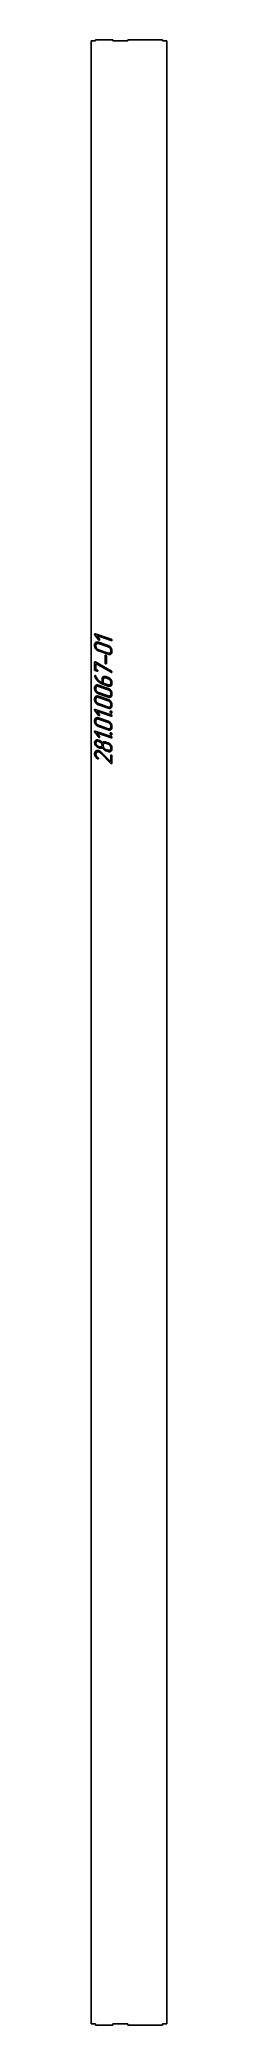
# Model space of a CAD drawing. Header units: millimetres. Extents: x 76 to 163, y 57 to 2336.
import ezdxf

# ---------------------------------------------------------------- set-up
doc = ezdxf.new("R2010")
doc.units = ezdxf.units.MM
doc.linetypes.add('K5LT_BASIC', pattern=[0])
doc.layers.add('Engraving', color=7, linetype='Continuous')

msp = doc.modelspace()

# ---------------------------------------------------------------- linework, layer by layer
at = {"color": 143, "linetype": 'K5LT_BASIC', "lineweight": 25, "true_color": 0x33acca}
for p, q in [((75.8, 58.5), (75.8, 2334.7)), ((80.8, 2334.7), (75.8, 2334.7)), ((80.8, 2336.2), (80.8, 2334.7)), ((100.8, 2336.2), (80.8, 2336.2)), ((100.8, 2334.7), (100.8, 2336.2)), ((105.8, 2334.7), (100.8, 2334.7)), ((112.8, 2334.7), (105.8, 2334.7)), ((117.8, 2334.7), (112.8, 2334.7)), ((157.8, 2336.2), (117.8, 2336.2)), ((117.8, 2336.2), (117.8, 2334.7)), ((157.8, 2334.7), (157.8, 2336.2)), ((162.8, 2334.7), (157.8, 2334.7)), ((162.8, 2334.7), (162.8, 58.5)), ((75.8, 58.5), (80.8, 58.5)), ((80.8, 58.5), (80.8, 57)), ((80.8, 57), (100.8, 57)), ((100.8, 58.5), (105.8, 58.5)), ((100.8, 57), (100.8, 58.5)), ((112.8, 58.5), (117.8, 58.5)), ((117.8, 58.5), (117.8, 57)), ((117.8, 57), (157.8, 57)), ((157.8, 58.5), (162.8, 58.5)), ((157.8, 57), (157.8, 58.5))]:
    msp.add_line(p, q, dxfattribs=at)
msp.add_open_spline([(112.8, 58.5), (112.5, 58.5), (111.9, 58.5), (111.1, 58.5), (110.2, 58.5), (109.3, 58.5), (108.4, 58.5), (107.5, 58.5), (106.6, 58.5), (106.1, 58.5), (105.8, 58.5)], degree=3, dxfattribs=at)
at = {"layer": 'Engraving', "color": 143, "linetype": 'K5LT_BASIC', "lineweight": 25, "true_color": 0x33acca}
for p, q in [((79.8, 1640.3), (79.8, 1641.7)), ((84.3, 1647.4), (80, 1653.1)), ((80.5, 1654.2), (99, 1647.9)), ((81.3, 1639.8), (81.3, 1641.2)), ((82.2, 1652.2), (85.3, 1648.1)), ((99, 1646.5), (82.2, 1652.2)), ((84.1, 1644.5), (95.5, 1640.7)), ((84.1, 1643.1), (95.5, 1639.2)), ((79.8, 1612.9), (79.8, 1621.5)), ((80.5, 1622), (80.7, 1621.9)), ((80.7, 1621.9), (99.2, 1611.3)), ((98.9, 1610), (81.3, 1620.1)), ((81.3, 1620.1), (81.3, 1613.1)), ((95.5, 1632.1), (84.1, 1636)), ((95.5, 1630.7), (84.1, 1634.6)), ((91.9, 1620.8), (91.9, 1629.3)), ((93.3, 1628.8), (93.3, 1620.3)), ((98.3, 1635.4), (98.3, 1634)), ((99.7, 1634.9), (99.7, 1633.5)), ((79.9, 1605.6), (79.8, 1605.9)), ((82.7, 1611.2), (80.5, 1612)), ((81.2, 1605.7), (81.3, 1605.4)), ((81.3, 1613.1), (82.7, 1612.7)), ((81.3, 1605.4), (81.5, 1605)), ((81.5, 1605), (81.8, 1604.3)), ((88.4, 1598), (88.4, 1602.3)), ((95.5, 1594.2), (89.1, 1596.3)), ((89.8, 1597.5), (89.8, 1601.8)), ((95.5, 1595.6), (89.8, 1597.5)), ((92.6, 1605.1), (95.5, 1604.1)), ((92.6, 1603.7), (95.5, 1602.7)), ((98.3, 1598.9), (98.3, 1597.5)), ((99, 1609.9), (98.9, 1610)), ((99.6, 1610.9), (99.7, 1610.4)), ((99.7, 1598.4), (99.7, 1597)), ((79.8, 1591.1), (79.8, 1592.5)), ((79.8, 1578.4), (79.8, 1579.8)), ((81.3, 1590.6), (81.3, 1592)), ((81.3, 1577.9), (81.3, 1579.3)), ((84.1, 1595.3), (95.5, 1591.5)), ((84.1, 1593.9), (95.5, 1590)), ((95.5, 1582.9), (84.1, 1586.8)), ((95.5, 1581.5), (84.1, 1585.4)), ((84.1, 1582.6), (95.5, 1578.8)), ((84.1, 1581.2), (95.5, 1577.3)), ((95.5, 1570.2), (84.1, 1574.1)), ((98.3, 1586.2), (98.3, 1584.8)), ((98.3, 1573.5), (98.3, 1572.1)), ((99.7, 1585.7), (99.7, 1584.3)), ((99.7, 1573), (99.7, 1571.6)), ((79.8, 1553.5), (79.8, 1554.9)), ((84.3, 1560.6), (80, 1566.3)), ((80.5, 1567.4), (99, 1561.1)), ((81.3, 1553), (81.3, 1554.4)), ((99, 1559.7), (82.2, 1565.4)), ((82.2, 1565.4), (85.3, 1561.3)), ((95.5, 1568.8), (84.1, 1572.7)), ((84.1, 1557.7), (95.5, 1553.9)), ((84.1, 1556.3), (95.5, 1552.5)), ((79.8, 1528.9), (79.8, 1529.3)), ((79.9, 1528.4), (79.8, 1528.9)), ((80.1, 1527.6), (79.9, 1528.4)), ((84.3, 1535.8), (80, 1541.5)), ((80.5, 1542.5), (99, 1536.2)), ((99, 1534.8), (82.2, 1540.5)), ((82.2, 1540.5), (85.3, 1536.4)), ((82.4, 1532.4), (83.2, 1532.4)), ((83.2, 1532.4), (83.6, 1532.3)), ((83.6, 1532.3), (84.1, 1532.2)), ((95.5, 1545.3), (84.1, 1549.2)), ((95.5, 1543.9), (84.1, 1547.8)), ((84.1, 1532.2), (85.5, 1531.7)), ((84.1, 1530.7), (85.5, 1530.2)), ((92.6, 1530), (95.5, 1529)), ((92.6, 1528.5), (95.5, 1527.6)), ((98.3, 1548.6), (98.3, 1547.2)), ((99.7, 1548.2), (99.7, 1546.7)), ((83.5, 1510.7), (83.2, 1510.8)), ((85.5, 1524.6), (84.1, 1525)), ((85.5, 1523.1), (84.1, 1523.6)), ((86.3, 1517.7), (85.8, 1518.1)), ((86.8, 1517.2), (86.3, 1517.7)), ((98.6, 1505.4), (86.8, 1517.2)), ((87.6, 1518.1), (98.3, 1507.4)), ((89.8, 1525.2), (89.8, 1526.7)), ((95.5, 1520.5), (92.6, 1521.4)), ((95.5, 1519), (92.6, 1520)), ((98.3, 1523.8), (98.3, 1522.3)), ((98.3, 1507.4), (98.3, 1514.6)), ((99.7, 1523.3), (99.7, 1521.9)), ((99.7, 1514.1), (99.7, 1505.6))]:
    msp.add_line(p, q, dxfattribs=at)
for points in [[(80, 1654.1), (79.8, 1654), (79.8, 1653.7)], [(79.8, 1653.7), (79.8, 1653.4), (80, 1653.1)], [(81.1, 1644.3), (79.8, 1643.4), (79.8, 1641.7)], [(80.5, 1654.2), (80.2, 1654.3), (80, 1654.1)], [(84.1, 1644.5), (82.3, 1645.1), (81.1, 1644.3)], [(82.1, 1642.9), (81.3, 1642.4), (81.3, 1641.2)], [(84.1, 1643.1), (82.9, 1643.5), (82.1, 1642.9)], [(84.3, 1647.4), (84.7, 1647.1), (84.8, 1647)], [(84.8, 1647), (85.1, 1646.9), (85.3, 1647.1)], [(85.5, 1647.5), (85.5, 1647.8), (85.3, 1648.1)], [(85.3, 1647.1), (85.5, 1647.2), (85.5, 1647.5)], [(99.6, 1647.5), (99.4, 1647.8), (99, 1647.9)], [(99, 1646.5), (99.4, 1646.3), (99.6, 1646.5)], [(99.7, 1646.9), (99.7, 1647.2), (99.6, 1647.5)], [(99.6, 1646.5), (99.7, 1646.8), (99.7, 1646.9)], [(79.8, 1640.3), (79.8, 1638.5), (81.1, 1636.8)], [(80, 1621.9), (79.8, 1621.8), (79.8, 1621.5)], [(80.5, 1622), (80.2, 1622.1), (80, 1621.9)], [(81.1, 1636.8), (82.4, 1635.1), (84.1, 1634.6)], [(81.3, 1639.8), (81.3, 1638.6), (82.1, 1637.5)], [(82.1, 1637.5), (82.9, 1636.4), (84.1, 1636)], [(92.1, 1629.7), (91.9, 1629.6), (91.9, 1629.3)], [(91.9, 1620.8), (91.9, 1620.4), (92.2, 1620.2)], [(92.6, 1629.8), (92.4, 1629.9), (92.1, 1629.7)], [(92.2, 1620.2), (92.5, 1619.9), (92.6, 1619.8)], [(93.1, 1629.4), (92.9, 1629.7), (92.6, 1629.8)], [(92.6, 1619.8), (92.9, 1619.8), (93.1, 1619.9)], [(93.3, 1628.8), (93.3, 1629.2), (93.1, 1629.4)], [(93.1, 1619.9), (93.3, 1620), (93.3, 1620.3)], [(98.5, 1638.4), (97.2, 1640.1), (95.5, 1640.7)], [(97.5, 1637.7), (96.7, 1638.8), (95.5, 1639.2)], [(95.5, 1632.1), (96.6, 1631.7), (97.5, 1632.3)], [(95.5, 1630.7), (97.3, 1630.1), (98.5, 1631)], [(98.3, 1635.4), (98.3, 1636.6), (97.5, 1637.7)], [(97.5, 1632.3), (98.3, 1632.9), (98.3, 1634)], [(99.7, 1634.9), (99.7, 1636.7), (98.5, 1638.4)], [(98.5, 1631), (99.7, 1631.9), (99.7, 1633.5)], [(79.8, 1612.9), (79.8, 1612.2), (80.5, 1612)], [(80, 1606.3), (79.8, 1606.2), (79.8, 1605.9)], [(79.9, 1605.6), (81, 1602.3), (83.7, 1599.7)], [(80.6, 1606.4), (80.3, 1606.5), (80, 1606.3)], [(80.9, 1606.1), (80.8, 1606.3), (80.6, 1606.4)], [(81.2, 1605.7), (81.1, 1606), (80.9, 1606.1)], [(84.1, 1595.3), (82.3, 1595.9), (81.1, 1595.1)], [(82.5, 1603), (82.1, 1603.6), (81.8, 1604.3)], [(84.5, 1600.6), (83.2, 1601.9), (82.5, 1603)], [(83.2, 1612.3), (83, 1612.5), (82.7, 1612.7)], [(82.7, 1611.2), (83, 1611.1), (83.2, 1611.3)], [(83.4, 1611.7), (83.4, 1612), (83.2, 1612.3)], [(83.2, 1611.3), (83.4, 1611.6), (83.4, 1611.7)], [(83.7, 1599.7), (86.2, 1597.3), (89.1, 1596.3)], [(86.4, 1599.1), (85.3, 1599.8), (84.5, 1600.6)], [(88.4, 1598), (87.4, 1598.3), (86.4, 1599.1)], [(89.6, 1604.9), (88.4, 1604.1), (88.4, 1602.3)], [(92.6, 1605.1), (90.8, 1605.7), (89.6, 1604.9)], [(90.6, 1603.5), (89.8, 1603), (89.8, 1601.8)], [(92.6, 1603.7), (91.4, 1604.1), (90.6, 1603.5)], [(98.5, 1601.9), (97.2, 1603.5), (95.5, 1604.1)], [(97.5, 1601.2), (96.7, 1602.3), (95.5, 1602.7)], [(95.5, 1595.6), (96.6, 1595.2), (97.5, 1595.8)], [(98.3, 1598.9), (98.3, 1600.1), (97.5, 1601.2)], [(97.5, 1595.8), (98.3, 1596.4), (98.3, 1597.5)], [(99.7, 1598.4), (99.7, 1600.2), (98.5, 1601.9)], [(98.5, 1594.5), (99.7, 1595.4), (99.7, 1597)], [(99, 1609.9), (99.4, 1609.8), (99.6, 1610)], [(99.6, 1610.9), (99.3, 1611.2), (99.2, 1611.3)], [(99.6, 1610), (99.7, 1610.2), (99.7, 1610.4)], [(81.1, 1595.1), (79.8, 1594.2), (79.8, 1592.5)], [(79.8, 1591.1), (79.8, 1589.3), (81.1, 1587.6)], [(81.1, 1582.4), (79.8, 1581.5), (79.8, 1579.8)], [(79.8, 1578.4), (79.8, 1576.6), (81.1, 1574.9)], [(81.1, 1587.6), (82.4, 1585.9), (84.1, 1585.4)], [(84.1, 1582.6), (82.3, 1583.2), (81.1, 1582.4)], [(81.1, 1574.9), (82.4, 1573.2), (84.1, 1572.7)], [(82.1, 1593.7), (81.3, 1593.2), (81.3, 1592)], [(81.3, 1590.6), (81.3, 1589.4), (82.1, 1588.3)], [(82.1, 1581), (81.3, 1580.5), (81.3, 1579.3)], [(81.3, 1577.9), (81.3, 1576.7), (82.1, 1575.6)], [(84.1, 1593.9), (82.9, 1594.3), (82.1, 1593.7)], [(82.1, 1588.3), (82.9, 1587.2), (84.1, 1586.8)], [(84.1, 1581.2), (82.9, 1581.6), (82.1, 1581)], [(82.1, 1575.6), (82.9, 1574.5), (84.1, 1574.1)], [(95.5, 1594.2), (97.3, 1593.6), (98.5, 1594.5)], [(98.5, 1589.2), (97.2, 1590.9), (95.5, 1591.5)], [(97.5, 1588.5), (96.7, 1589.6), (95.5, 1590)], [(95.5, 1582.9), (96.6, 1582.5), (97.5, 1583.1)], [(95.5, 1581.5), (97.3, 1580.9), (98.5, 1581.8)], [(98.5, 1576.5), (97.2, 1578.2), (95.5, 1578.8)], [(97.5, 1575.8), (96.7, 1576.9), (95.5, 1577.3)], [(98.3, 1586.2), (98.3, 1587.4), (97.5, 1588.5)], [(97.5, 1583.1), (98.3, 1583.7), (98.3, 1584.8)], [(98.3, 1573.5), (98.3, 1574.7), (97.5, 1575.8)], [(99.7, 1585.7), (99.7, 1587.5), (98.5, 1589.2)], [(98.5, 1581.8), (99.7, 1582.7), (99.7, 1584.3)], [(99.7, 1573), (99.7, 1574.8), (98.5, 1576.5)], [(80, 1567.3), (79.8, 1567.2), (79.8, 1566.9)], [(79.8, 1566.9), (79.8, 1566.6), (80, 1566.3)], [(81.1, 1557.5), (79.8, 1556.7), (79.8, 1554.9)], [(79.8, 1553.5), (79.8, 1551.7), (81.1, 1550)], [(80.5, 1567.4), (80.2, 1567.5), (80, 1567.3)], [(84.1, 1557.7), (82.3, 1558.4), (81.1, 1557.5)], [(81.1, 1550), (82.4, 1548.4), (84.1, 1547.8)], [(82.1, 1556.2), (81.3, 1555.6), (81.3, 1554.4)], [(81.3, 1553), (81.3, 1551.8), (82.1, 1550.7)], [(84.1, 1556.3), (82.9, 1556.7), (82.1, 1556.2)], [(82.1, 1550.7), (82.9, 1549.6), (84.1, 1549.2)], [(84.3, 1560.6), (84.7, 1560.3), (84.8, 1560.3)], [(84.8, 1560.3), (85.1, 1560.2), (85.3, 1560.3)], [(85.5, 1560.7), (85.5, 1561), (85.3, 1561.3)], [(85.3, 1560.3), (85.5, 1560.4), (85.5, 1560.7)], [(95.5, 1570.2), (96.6, 1569.8), (97.5, 1570.4)], [(95.5, 1568.8), (97.3, 1568.2), (98.5, 1569.1)], [(98.5, 1551.6), (97.2, 1553.3), (95.5, 1553.9)], [(97.5, 1550.9), (96.7, 1552), (95.5, 1552.5)], [(97.5, 1570.4), (98.3, 1571), (98.3, 1572.1)], [(98.3, 1548.6), (98.3, 1549.8), (97.5, 1550.9)], [(97.9, 1565.3), (97.6, 1565.1), (97.6, 1564.7)], [(97.6, 1564.7), (97.6, 1564.2), (98, 1563.8)], [(98.7, 1565.4), (98.3, 1565.6), (97.9, 1565.3)], [(98, 1563.8), (98.4, 1563.4), (98.7, 1563.3)], [(98.5, 1569.1), (99.7, 1570), (99.7, 1571.6)], [(99.7, 1548.2), (99.7, 1549.9), (98.5, 1551.6)], [(99.4, 1564.9), (99, 1565.3), (98.7, 1565.4)], [(98.7, 1563.3), (99.1, 1563.1), (99.4, 1563.3)], [(99.6, 1560.7), (99.4, 1561), (99, 1561.1)], [(99, 1559.7), (99.4, 1559.6), (99.6, 1559.7)], [(99.7, 1564), (99.7, 1564.5), (99.4, 1564.9)], [(99.4, 1563.3), (99.7, 1563.5), (99.7, 1564)], [(99.7, 1560.1), (99.7, 1560.5), (99.6, 1560.7)], [(99.6, 1559.7), (99.7, 1560), (99.7, 1560.1)], [(80, 1542.5), (79.8, 1542.3), (79.8, 1542)], [(79.8, 1542), (79.8, 1541.7), (80, 1541.5)], [(81.1, 1531.9), (79.8, 1531.1), (79.8, 1529.3)], [(80.5, 1542.5), (80.2, 1542.6), (80, 1542.5)], [(80.1, 1527.6), (80.4, 1526.7), (81.1, 1525.9)], [(82.4, 1532.4), (81.7, 1532.4), (81.1, 1531.9)], [(82.1, 1530.6), (81.3, 1530), (81.3, 1528.9)], [(81.3, 1528.9), (81.3, 1527.7), (82.1, 1526.6)], [(84.1, 1530.7), (82.9, 1531.1), (82.1, 1530.6)], [(84.3, 1535.8), (84.7, 1535.4), (84.8, 1535.4)], [(84.8, 1535.4), (85.1, 1535.3), (85.3, 1535.4)], [(85.5, 1535.9), (85.5, 1536.1), (85.3, 1536.4)], [(85.3, 1535.4), (85.5, 1535.6), (85.5, 1535.9)], [(87.4, 1530.6), (86.6, 1531.3), (85.5, 1531.7)], [(87.6, 1528.7), (86.7, 1529.8), (85.5, 1530.2)], [(88.8, 1529), (88.2, 1530), (87.4, 1530.6)], [(88.4, 1526.4), (88.4, 1527.6), (87.6, 1528.7)], [(90.4, 1530.1), (89.3, 1529.8), (88.8, 1529)], [(90.6, 1528.4), (89.8, 1527.9), (89.8, 1526.7)], [(92.6, 1530), (91.4, 1530.4), (90.4, 1530.1)], [(92.6, 1528.5), (91.4, 1528.9), (90.6, 1528.4)], [(95.5, 1545.3), (96.6, 1545), (97.5, 1545.5)], [(95.5, 1543.9), (97.3, 1543.3), (98.5, 1544.2)], [(98.5, 1526.7), (97.2, 1528.4), (95.5, 1529)], [(97.5, 1526.1), (96.7, 1527.2), (95.5, 1527.6)], [(97.5, 1545.5), (98.3, 1546.1), (98.3, 1547.2)], [(97.9, 1540.5), (97.6, 1540.2), (97.6, 1539.8)], [(97.6, 1539.8), (97.6, 1539.3), (98, 1538.9)], [(98.7, 1540.6), (98.3, 1540.7), (97.9, 1540.5)], [(98, 1538.9), (98.4, 1538.5), (98.7, 1538.4)], [(98.5, 1544.2), (99.7, 1545.1), (99.7, 1546.7)], [(99.4, 1540), (99, 1540.4), (98.7, 1540.6)], [(98.7, 1538.4), (99.1, 1538.3), (99.4, 1538.4)], [(99.6, 1535.8), (99.4, 1536.1), (99, 1536.2)], [(99, 1534.8), (99.4, 1534.7), (99.6, 1534.8)], [(99.7, 1539.1), (99.7, 1539.6), (99.4, 1540)], [(99.4, 1538.4), (99.7, 1538.6), (99.7, 1539.1)], [(99.7, 1535.3), (99.7, 1535.6), (99.6, 1535.8)], [(99.6, 1534.8), (99.7, 1535.1), (99.7, 1535.3)], [(81.2, 1519.6), (79.8, 1518.4), (79.8, 1516.4)], [(79.8, 1516.4), (79.8, 1514.9), (80.6, 1513.5)], [(80.6, 1513.5), (81.5, 1512), (83.2, 1510.8)], [(81.1, 1525.9), (82.4, 1524.2), (84.1, 1523.6)], [(84.7, 1520.1), (82.7, 1520.8), (81.2, 1519.6)], [(81.3, 1516), (81.3, 1516.7), (81.5, 1517.3)], [(81.8, 1514), (81.3, 1515), (81.3, 1516)], [(81.5, 1517.3), (81.8, 1517.9), (82.3, 1518.3)], [(83.7, 1512), (82.4, 1512.9), (81.8, 1514)], [(82.1, 1526.6), (82.9, 1525.5), (84.1, 1525)], [(82.3, 1518.3), (83.3, 1519.1), (84.7, 1518.6)], [(83.5, 1510.7), (83.8, 1510.6), (84, 1510.7)], [(84, 1511.6), (83.9, 1511.8), (83.7, 1512)], [(84.2, 1511.2), (84.1, 1511.4), (84, 1511.6)], [(84, 1510.7), (84.2, 1510.9), (84.2, 1511.2)], [(86.1, 1519.4), (85.4, 1519.8), (84.7, 1520.1)], [(84.7, 1518.6), (85.3, 1518.4), (85.8, 1518.1)], [(85.5, 1524.6), (86.7, 1524.2), (87.5, 1524.7)], [(85.5, 1523.1), (86.5, 1522.8), (87.4, 1522.9)], [(87.6, 1518.1), (86.7, 1519), (86.1, 1519.4)], [(87.4, 1522.9), (88.2, 1523.1), (88.8, 1523.6)], [(87.5, 1524.7), (88.4, 1525.2), (88.4, 1526.4)], [(88.8, 1523.6), (89.5, 1522.3), (90.5, 1521.3)], [(89.8, 1525.2), (89.8, 1524.1), (90.6, 1523)], [(90.5, 1521.3), (91.5, 1520.4), (92.6, 1520)], [(90.6, 1523), (91.4, 1521.8), (92.6, 1521.4)], [(95.5, 1520.5), (96.6, 1520.1), (97.5, 1520.7)], [(95.5, 1519), (97.3, 1518.4), (98.5, 1519.3)], [(98.3, 1523.8), (98.3, 1525), (97.5, 1526.1)], [(97.5, 1520.7), (98.3, 1521.2), (98.3, 1522.3)], [(98.5, 1515), (98.3, 1514.9), (98.3, 1514.6)], [(99.7, 1523.3), (99.7, 1525.1), (98.5, 1526.7)], [(98.5, 1519.3), (99.7, 1520.2), (99.7, 1521.9)], [(99, 1515.1), (98.8, 1515.2), (98.5, 1515)], [(98.6, 1505.4), (98.8, 1505.2), (99, 1505.2)], [(99.5, 1514.7), (99.3, 1515), (99, 1515.1)], [(99, 1505.2), (99.3, 1505.1), (99.5, 1505.2)], [(99.7, 1514.1), (99.7, 1514.5), (99.5, 1514.7)], [(99.5, 1505.2), (99.7, 1505.4), (99.7, 1505.6)]]:
    msp.add_open_spline(points, degree=2, dxfattribs=at)

doc.saveas('drawing.dxf')
